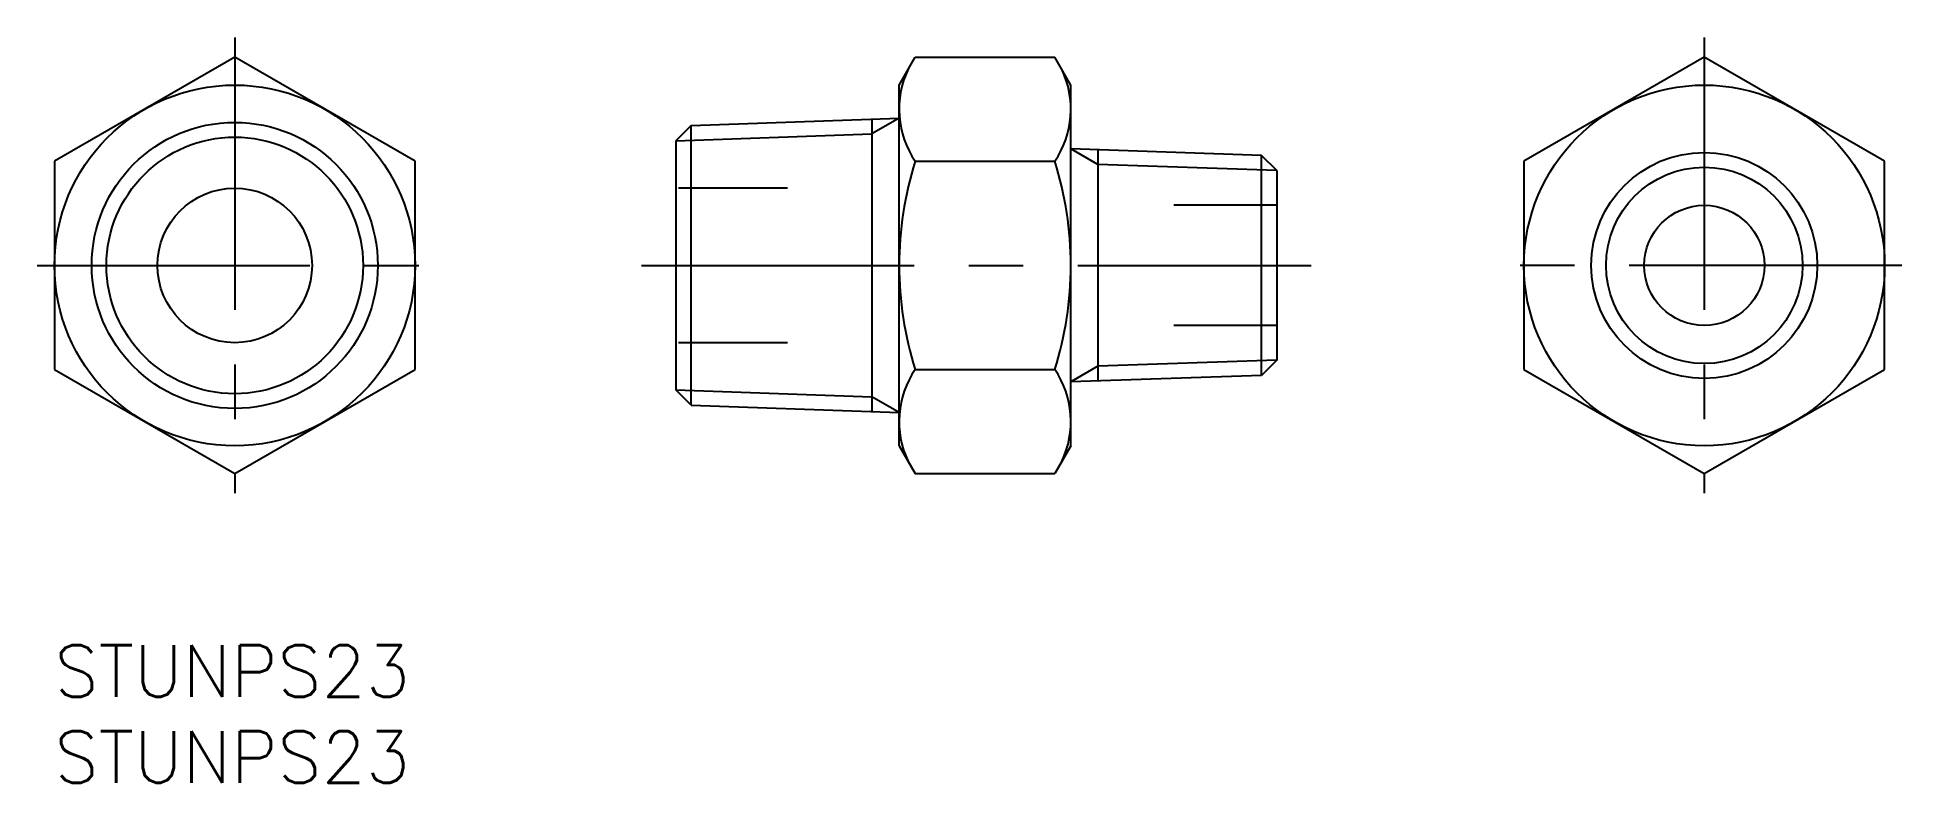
# Model space of a CAD drawing. Extents: x -1 to 108, y -8 to 35.
import ezdxf

# ---------------------------------------------------------------- set-up
doc = ezdxf.new("R2010")
doc.units = 0
doc.header["$LTSCALE"] = 0.5
doc.linetypes.add('CENTER', pattern=[50.8, 31.75, -6.35, 6.35, -6.35])
doc.linetypes.add('DASHED', pattern=[19.05, 12.7, -6.35])
for name, color, linetype in [('MSM_CENTER', 1, 'CENTER'), ('MSM_CONTINUOUS', 7, 'CONTINUOUS'), ('MSM_DASHED', 4, 'DASHED'), ('MSM_NARROW', 5, 'CONTINUOUS'), ('MSM_PART_NUMBER', 7, 'CONTINUOUS')]:
    doc.layers.add(name, color=color, linetype=linetype)
doc.styles.get("Standard").update_dxf_attribs({"font": 'txt.shx', "height": 3, "bigfont": 'bigfont.shx'})

# ---------------------------------------------------------------- blocks, each defined once
blk = doc.blocks.new('*U11')
at = {"layer": 'MSM_PART_NUMBER'}
blk.add_text('STUNPS23', height=3, dxfattribs=at).set_placement((0, -3))
blk = doc.blocks.new('*U12')
at = {"layer": 'MSM_PART_NUMBER'}
blk.add_text('STUNPS23', height=3, dxfattribs=at).set_placement((0, -8))

msp = doc.modelspace()

# ---------------------------------------------------------------- linework, layer by layer
at = {"layer": 'MSM_CENTER'}
for p, q in [((10.5, 35.4), (10.5, 8.85)), ((96.08, 35.4), (96.08, 8.85)), ((-1, 22.12), (22, 22.12)), ((34.19, 22.12), (73.19, 22.12)), ((107.58, 22.12), (84.58, 22.12))]:
    msp.add_line(p, q, dxfattribs=at)
at = {"layer": 'MSM_CONTINUOUS'}
for p, q in [((10.5, 34.25), (0, 28.19)), ((21, 28.19), (10.5, 34.25)), ((49.19, 32.62), (50.13, 34.25)), ((50.13, 34.25), (58.25, 34.25)), ((59.19, 32.62), (58.25, 34.25)), ((96.08, 34.25), (85.58, 28.19)), ((106.58, 28.19), (96.08, 34.25)), ((49.19, 11.62), (49.19, 32.62)), ((59.19, 11.62), (59.19, 32.62)), ((37.08, 30.26), (49.19, 30.69)), ((47.61, 30.63), (47.61, 13.62)), ((37.08, 30.26), (36.19, 29.38)), ((36.19, 29.38), (36.19, 14.87)), ((37.08, 13.98), (37.08, 30.26)), ((70.3, 28.52), (59.19, 28.91)), ((60.77, 28.86), (60.77, 15.39)), ((70.3, 15.72), (70.3, 28.52)), ((71.19, 27.64), (70.3, 28.52)), ((0, 28.19), (0, 16.06)), ((21, 16.06), (21, 28.19)), ((50.13, 28.19), (58.25, 28.19)), ((71.19, 27.64), (71.19, 16.61)), ((85.58, 28.19), (85.58, 16.06)), ((106.58, 16.06), (106.58, 28.19)), ((71.19, 16.61), (70.3, 15.72)), ((0, 16.06), (10.5, 10)), ((10.5, 10), (21, 16.06)), ((50.13, 16.06), (58.25, 16.06)), ((70.3, 15.72), (59.19, 15.34)), ((85.58, 16.06), (96.08, 10)), ((96.08, 10), (106.58, 16.06)), ((37.08, 13.98), (36.19, 14.87)), ((37.08, 13.98), (49.19, 13.56)), ((49.19, 11.62), (50.13, 10)), ((59.19, 11.62), (58.25, 10)), ((50.13, 10), (58.25, 10))]:
    msp.add_line(p, q, dxfattribs=at)
for centre, radius in [((10.5, 22.12), 10.5), ((96.08, 22.12), 10.5), ((10.5, 22.12), 8.33), ((96.08, 22.12), 6.58), ((10.5, 22.12), 4.5), ((96.08, 22.12), 3.5)]:
    msp.add_circle(centre, radius, dxfattribs=at)
for centre, radius, start, end in [((54.56, 31.22), 5.37, 154.3842, 214.3842), ((53.82, 31.22), 5.37, 325.6158, 25.6158), ((69.25, 22.12), 20.06, 162.412, 197.588), ((39.13, 22.12), 20.06, 342.412, 17.588), ((54.56, 13.03), 5.37, 145.6158, 205.6158), ((53.82, 13.03), 5.37, 334.3842, 34.3842)]:
    msp.add_arc(centre, radius, start, end, dxfattribs=at)
at = {"layer": 'MSM_DASHED'}
for p, q in [((42.69, 26.62), (36.19, 26.62)), ((71.19, 25.62), (65.19, 25.62)), ((71.19, 18.62), (65.19, 18.62)), ((42.69, 17.62), (36.19, 17.62))]:
    msp.add_line(p, q, dxfattribs=at)
at = {"layer": 'MSM_NARROW'}
for p, q in [((49.19, 30.69), (47.61, 29.78)), ((36.19, 29.38), (47.61, 29.78)), ((60.77, 28), (59.19, 28.91)), ((71.19, 27.64), (60.77, 28)), ((71.19, 16.61), (60.77, 16.25)), ((60.77, 16.25), (59.19, 15.34)), ((36.19, 14.87), (47.61, 14.47)), ((49.19, 13.56), (47.61, 14.47))]:
    msp.add_line(p, q, dxfattribs=at)
for centre, radius in [((10.5, 22.12), 7.47), ((96.08, 22.12), 5.72)]:
    msp.add_circle(centre, radius, dxfattribs=at)

# ---------------------------------------------------------------- block references
at = {"layer": 'MSM_CONTINUOUS'}
for name in ['*U11', '*U12']:
    msp.add_blockref(name, (0, 0), dxfattribs=at)

doc.saveas('drawing.dxf')
